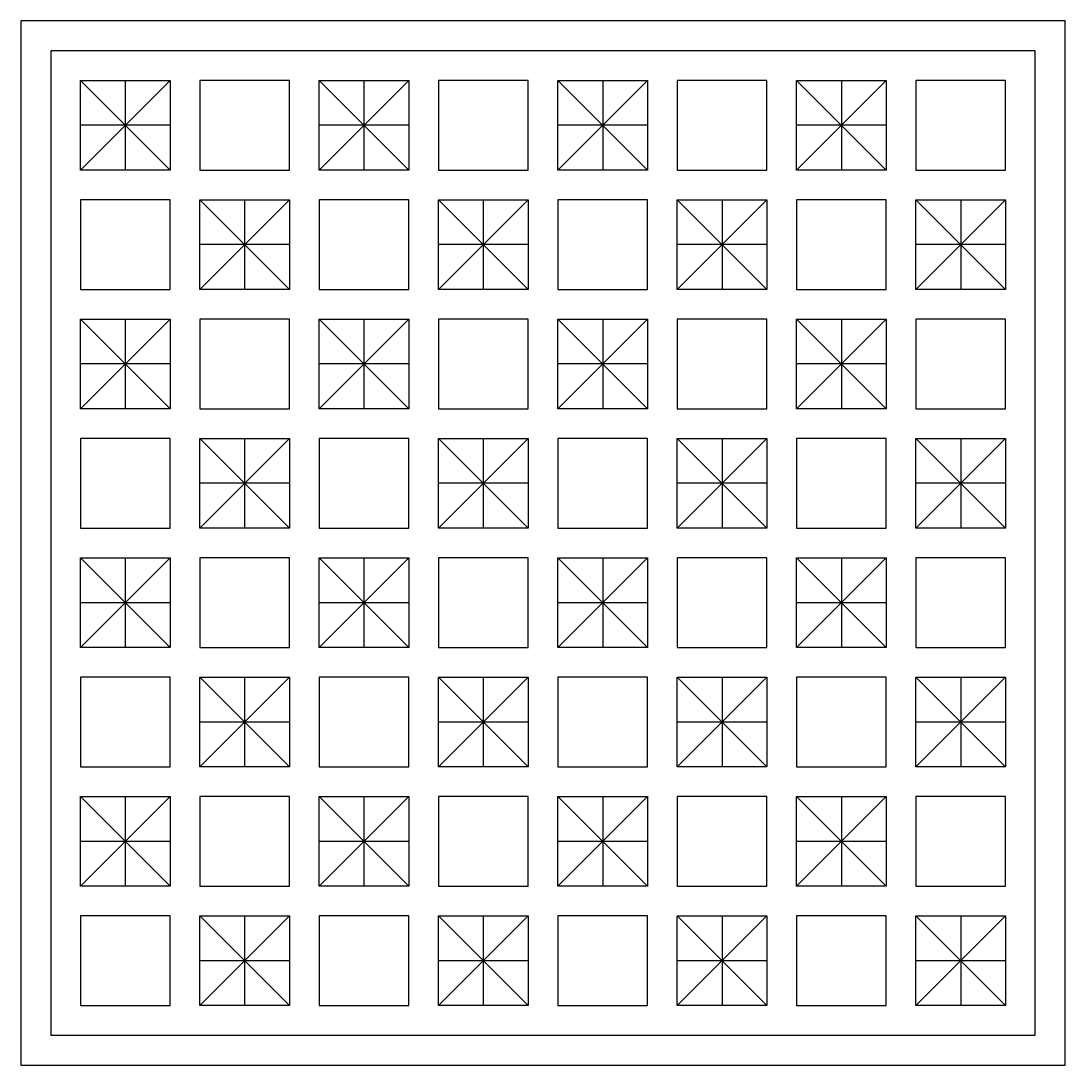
# Model space of a CAD drawing. Header units: inches. Extents: x 6 to 2718, y -10 to 880.
# Drawn here: x 580 to 1280, y 180 to 880 of the extents above; entities that cross this region are included whole.
import ezdxf

# ---------------------------------------------------------------- set-up
doc = ezdxf.new("R2010")
doc.units = ezdxf.units.IN
doc.header["$MEASUREMENT"] = 0

# ---------------------------------------------------------------- blocks, each defined once
blk = doc.blocks.new('*U25')
for p, q in [((-70, 70), (-10, 70)), ((-70, 10), (-70, 70)), ((-10, 10), (-70, 70)), ((-70, 10), (-10, 70)), ((-40, 70), (-40, 10)), ((-10, 70), (-10, 10)), ((70, 70), (10, 70)), ((10, 70), (10, 10)), ((70, 10), (70, 70)), ((-10, 40), (-70, 40)), ((-10, 10), (-70, 10)), ((10, 10), (70, 10)), ((-10, -10), (-70, -10)), ((-70, -10), (-70, -70)), ((-10, -70), (-10, -10)), ((10, -70), (10, -10)), ((10, -10), (70, -10)), ((70, -70), (10, -10)), ((10, -70), (70, -10)), ((40, -10), (40, -70)), ((70, -10), (70, -70)), ((70, -40), (10, -40)), ((-70, -70), (-10, -70)), ((70, -70), (10, -70))]:
    blk.add_line(p, q)
blk = doc.blocks.new('*U26')
at = {"color": 0, "linetype": 'ByBlock', "lineweight": -2, "transparency": 16777216}
for p in [(0, 480), (160, 480), (320, 480), (480, 480), (0, 320), (160, 320), (320, 320), (480, 320), (0, 160), (160, 160), (320, 160), (480, 160), (0, 0), (160, 0), (320, 0), (480, 0)]:
    blk.add_blockref('*U25', p, dxfattribs=at)

msp = doc.modelspace()

# ---------------------------------------------------------------- linework, layer by layer
for p, q in [((1280.302, 880.103), (580.302, 880.103)), ((580.302, 880.103), (580.302, 180.103)), ((1280.302, 180.103), (1280.302, 880.103)), ((1260.302, 860.103), (600.302, 860.103)), ((600.302, 860.103), (600.302, 200.103)), ((1260.302, 200.103), (1260.302, 860.103)), ((600.302, 200.103), (1260.302, 200.103)), ((600.302, 200.103), (620.302, 200.103)), ((580.302, 180.103), (1280.302, 180.103))]:
    msp.add_line(p, q)

# ---------------------------------------------------------------- block references
msp.add_blockref('*U26', (690.302, 290.103))

doc.saveas('drawing.dxf')
